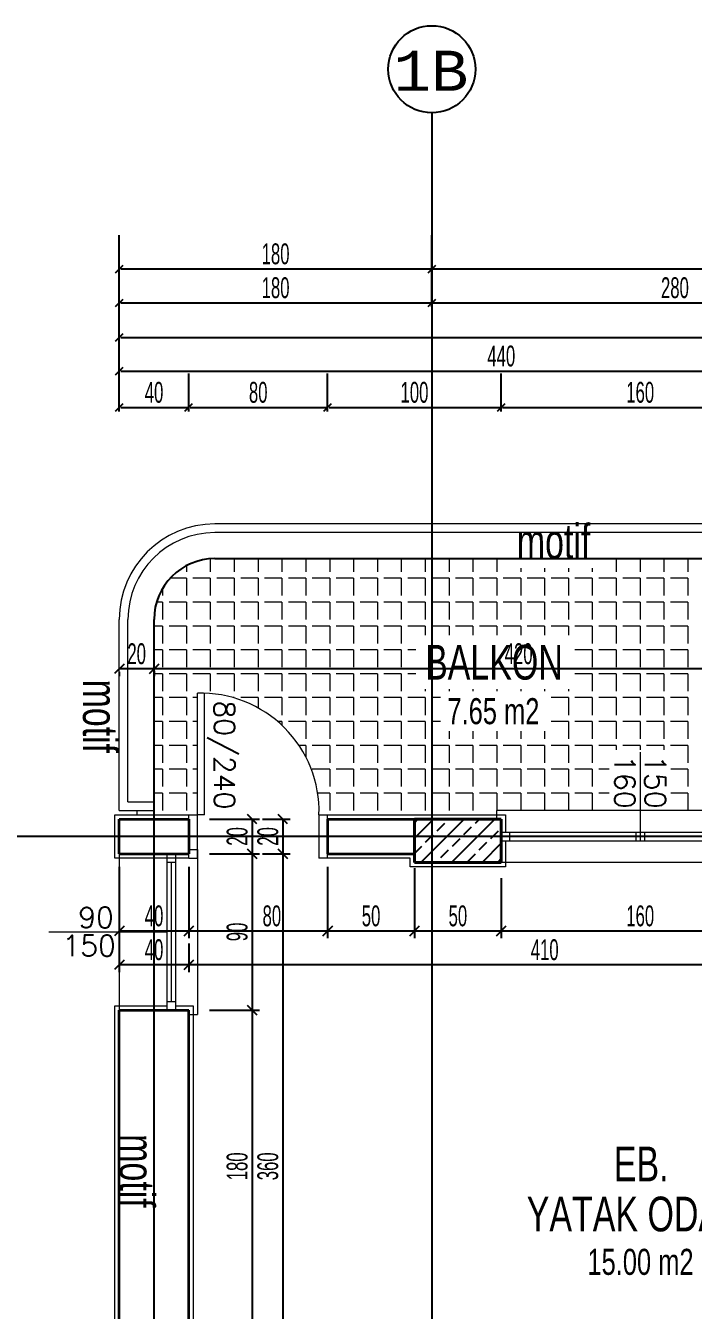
# Model space of a CAD drawing. Header units: inches. Extents: x -7543 to -822, y 102837 to 190349.
# Drawn here: x -830.0586 to -829.9817, y 102837.1038 to 102837.2518 of the extents above; entities that cross this region are included whole.
import ezdxf

# ---------------------------------------------------------------- set-up
doc = ezdxf.new("R2010")
doc.units = ezdxf.units.IN
doc.header["$MEASUREMENT"] = 0
doc.linetypes.add('DASHDOTX2', pattern=[2, 1, -0.5, 0, -0.5])
doc.layers.get('0').update_dxf_attribs({"lineweight": 25})
doc.layers.get('Defpoints').update_dxf_attribs({"lineweight": 25})
for name, color, linetype, lineweight in [('AKS', 1, 'Continuous', 25), ('ICOL', 55, 'Continuous', 25), ('İZ DÜŞÜM', 253, 'Continuous', 20), ('KOLON', 2, 'Continuous', 40), ('SIVA', 150, 'Continuous', 15), ('TARAMA', 8, 'Continuous', 25), ('YAZI', 7, 'Continuous', 25)]:
    doc.layers.add(name, color=color, linetype=linetype, lineweight=lineweight)
for name, color, linetype, lineweight, true_color in [('BALKON', 7, 'Continuous', 20, 0xffaaa9), ('DUVAR', 7, 'Continuous', 35, 0xfc4642), ('KAPI', 7, 'Continuous', 18, 0xffb360), ('PENCERE', 7, 'Continuous', 18, 0xffb360)]:
    doc.layers.add(name, color=color, linetype=linetype, lineweight=lineweight, true_color=true_color)
doc.styles.add('arıal', font='arial.ttf', dxfattribs={"width": 0.7})
doc.styles.add('ISIM', font='monos.ttf', dxfattribs={"width": 1.1, "height": 200})
doc.styles.add('OLCU', font='tromand.shx', dxfattribs={"width": 0.6, "height": 12})
doc.styles.add('TXTX', font='TXTX')

# ---------------------------------------------------------------- blocks, each defined once
blk = doc.blocks.new('_Oblique')
at = {"color": 0, "linetype": 'ByBlock', "lineweight": -2}
blk.add_line((-0.5, -0.5), (0.5, 0.5), dxfattribs=at)
blk = doc.blocks.new('D')
at = {"layer": 'ICOL'}
for p, q in [((2.828427124746668, 2.828427124748032), (-2.82842712474303, -2.828427124744394)), ((0, 3.000000000002046), (0, -25))]:
    blk.add_line(p, q, dxfattribs=at)
blk = doc.blocks.new('E')
at = {"layer": 'ICOL'}
for p, q in [((0, -3.000000000002046), (0, 25)), ((-2.828427124746668, -2.828427124748032), (2.82842712474303, 2.828427124744394))]:
    blk.add_line(p, q, dxfattribs=at)

msp = doc.modelspace()

# ---------------------------------------------------------------- linework, layer by layer
at = {"layer": 'AKS', "linetype": 'DASHDOTX2', "ltscale": 10}
for p, q in [((-830.0118199212353, 102837.241780972), (-830.0118199212353, 102836.7293249838)), ((-829.7205326753192, 102837.1584307916), (-830.0911364701894, 102837.1584307916))]:
    msp.add_line(p, q, dxfattribs=at)
at = {"layer": 'AKS', "color": 0}
msp.add_circle((-830.0118199246567, 102837.246800972), 0.005019999999999997, dxfattribs=at)
at = {"layer": 'BALKON'}
for p, q in [((-829.9608199212353, 102837.1944307916), (-830.0368199212353, 102837.1944307916)), ((-829.9618199212352, 102837.1934307916), (-830.0368199212353, 102837.1934307916)), ((-829.9608199212353, 102837.1904307916), (-830.0368199212353, 102837.1904307916)), ((-830.0478199212353, 102837.1614307916), (-830.0478199212353, 102837.1834307916)), ((-830.0468199212353, 102837.1624307916), (-830.0468199212353, 102837.1834307916)), ((-830.0438199212352, 102837.1614307916), (-830.0438199212352, 102837.1834307916)), ((-830.0468199212353, 102837.1624307916), (-830.0438199212352, 102837.1624307916)), ((-830.0478199212353, 102837.1614307916), (-830.0438199212352, 102837.1614307916))]:
    msp.add_line(p, q, dxfattribs=at)
for radius in [0.011, 0.01, 0.007000000000000001]:
    msp.add_arc((-830.0368199212353, 102837.1834307916), radius, 90, 180, dxfattribs=at)
at = {"layer": 'Defpoints', "color": 4}
for p, q in [((-830.0368188869406, 102837.1904307916), (-829.9608188869406, 102837.1904307916)), ((-830.0438188869407, 102837.0064307916), (-830.0438188869407, 102837.1834307916))]:
    msp.add_line(p, q, dxfattribs=at)
at = {"layer": 'Defpoints', "color": 6}
for p, q in [((-830.0368188869406, 102837.1904307916), (-829.9608188869406, 102837.1904307916)), ((-830.0438188869407, 102837.1614307916), (-830.0438188869407, 102837.1834307916)), ((-830.0438188869407, 102837.0064307916), (-830.0438188869407, 102837.1614307916))]:
    msp.add_line(p, q, dxfattribs=at)
at = {"layer": 'Defpoints', "color": 4}
msp.add_arc((-830.0368188869406, 102837.1834307916), 0.007000000000000001, 90, 180, dxfattribs=at)
at = {"layer": 'Defpoints', "color": 6}
msp.add_arc((-830.0368188869406, 102837.1834307916), 0.007000000000000001, 90, 180, dxfattribs=at)
at = {"layer": 'DUVAR'}
for p, q in [((-830.0478199212353, 102837.1564307916), (-830.0478199212353, 102837.1604307916)), ((-830.0478199212353, 102837.1604307916), (-830.0398199212352, 102837.1604307916)), ((-830.0398199212352, 102837.1604307916), (-830.0398199212352, 102837.1564307916)), ((-830.0238199212353, 102837.1604307916), (-830.0138199212353, 102837.1604307916)), ((-830.0238199212353, 102837.1604307916), (-830.0238199212353, 102837.1564307916)), ((-830.0478199212353, 102837.1564307916), (-830.0398199212352, 102837.1564307916)), ((-830.0238199212353, 102837.1564307916), (-830.0138199212353, 102837.1564307916)), ((-830.0478199212353, 102837.1024307916), (-830.0478199212353, 102837.1384307916)), ((-830.0478199212353, 102837.1384307916), (-830.0398199212352, 102837.1384307916)), ((-830.0398199212352, 102837.1024307916), (-830.0398199212352, 102837.1384307916))]:
    msp.add_line(p, q, dxfattribs=at)
at = {"layer": 'ICOL'}
for p, q in [((-830.0476639212353, 102837.2237971668), (-830.0119759212353, 102837.2237971668)), ((-830.0116639212353, 102837.2237971668), (-829.8034759212353, 102837.2237971668)), ((-830.0476639212353, 102837.2198971668), (-830.0119759212353, 102837.2198971668)), ((-830.0116639212353, 102837.2198971668), (-829.9559759212352, 102837.2198971668)), ((-830.0476639212353, 102837.2159164131), (-829.7674759212352, 102837.2159164131)), ((-830.0476639212353, 102837.2120286291), (-829.9599759212352, 102837.2120286291)), ((-830.0476639212353, 102837.2078466737), (-830.0399759212353, 102837.2078466737)), ((-830.0396639212353, 102837.2078466737), (-830.0239759212352, 102837.2078466737)), ((-830.0236639212353, 102837.2078466737), (-830.0039759212352, 102837.2078466737)), ((-830.0036639212353, 102837.2078466737), (-829.9719759212353, 102837.2078466737)), ((-830.0438199212352, 102837.1777344196), (-830.0478199212353, 102837.1777344196)), ((-829.9598199212353, 102837.1777344196), (-830.0438199212352, 102837.1777344196)), ((-830.0325104795836, 102837.1604307916), (-830.0325104795836, 102837.1564307916)), ((-830.0289758423515, 102837.1604307916), (-830.0289758423515, 102837.1564307916)), ((-830.0325104795836, 102837.1564307916), (-830.0325104795836, 102837.1384307916)), ((-830.0289758423515, 102837.1564307916), (-830.0289758423515, 102837.0844307916)), ((-830.0398199212352, 102837.1475389599), (-830.0478199212353, 102837.1475389599)), ((-830.0238199212353, 102837.1475389599), (-830.0398199212352, 102837.1475389599)), ((-830.0138199212353, 102837.1475389599), (-830.0238199212353, 102837.1475389599)), ((-830.0038199212353, 102837.1475389599), (-830.0138199212353, 102837.1475389599)), ((-829.9718199212352, 102837.1475389599), (-830.0038199212353, 102837.1475389599)), ((-830.0398199212352, 102837.1436389599), (-830.0478199212353, 102837.1436389599)), ((-829.9578199212352, 102837.1436389599), (-830.0398199212352, 102837.1436389599)), ((-830.0325104795836, 102837.1384307916), (-830.0325104795836, 102837.1024307916))]:
    msp.add_line(p, q, dxfattribs=at)
at = {"layer": 'ICOL', "color": 53}
for p, q in [((-830.0478199212353, 102837.177399158), (-830.0478199212353, 102837.1768944196)), ((-830.0438199212352, 102837.1775090478), (-830.0438199212352, 102837.1768944196)), ((-830.0438199212352, 102837.1775090478), (-830.0438199212352, 102837.1768944196)), ((-830.0374199212353, 102837.1604307916), (-830.0316704795837, 102837.1604307916)), ((-830.0313388312056, 102837.1604307916), (-830.0281358423515, 102837.1604307916)), ((-830.0374199212353, 102837.1564307916), (-830.0316704795837, 102837.1564307916)), ((-830.0374199212353, 102837.1564307916), (-830.0316704795837, 102837.1564307916)), ((-830.0313388312056, 102837.1564307916), (-830.0281358423515, 102837.1564307916)), ((-830.0313388312056, 102837.1564307916), (-830.0281358423515, 102837.1564307916)), ((-830.0478199212353, 102837.1549455273), (-830.0478199212353, 102837.1466989599)), ((-830.0398199212352, 102837.1549248269), (-830.0398199212352, 102837.1466989599)), ((-830.0398199212352, 102837.1549248269), (-830.0398199212352, 102837.1466989599)), ((-830.0238199212353, 102837.1549119903), (-830.0238199212353, 102837.1466989599)), ((-830.0238199212353, 102837.1549119903), (-830.0238199212353, 102837.1466989599)), ((-830.0138199212353, 102837.1547953891), (-830.0138199212353, 102837.1466989599)), ((-830.0138199212353, 102837.1547953891), (-830.0138199212353, 102837.1466989599)), ((-830.0038199212353, 102837.1536126796), (-830.0038199212353, 102837.1466989599)), ((-830.0038199212353, 102837.1536126796), (-830.0038199212353, 102837.1466989599)), ((-830.0478199212353, 102837.1477787596), (-830.0478199212353, 102837.1427989599)), ((-830.0398199212352, 102837.1460975437), (-830.0398199212352, 102837.1427989599)), ((-830.0398199212352, 102837.1460975437), (-830.0398199212352, 102837.1427989599)), ((-830.0374199212353, 102837.1384307916), (-830.0316704795837, 102837.1384307916)), ((-830.0374199212353, 102837.1384307916), (-830.0316704795837, 102837.1384307916))]:
    msp.add_line(p, q, dxfattribs=at)
at = {"layer": 'İZ DÜŞÜM'}
for p, q in [((-830.0373379309974, 102837.1904115217), (-830.0373379309974, 102837.1889187661)), ((-830.0345879309974, 102837.1904307916), (-830.0345879309974, 102837.1889187661)), ((-830.0318379309974, 102837.1904307916), (-830.0318379309974, 102837.1889187661)), ((-830.0290879309974, 102837.1904307916), (-830.0290879309974, 102837.1889187661)), ((-830.0263379309974, 102837.1904307916), (-830.0263379309974, 102837.1889187661)), ((-830.0235879309973, 102837.1904307916), (-830.0235879309973, 102837.1889187661)), ((-830.0208379309975, 102837.1904307916), (-830.0208379309975, 102837.1889187661)), ((-830.0180879309974, 102837.1904307916), (-830.0180879309974, 102837.1889187661)), ((-830.0153379309974, 102837.1904307916), (-830.0153379309974, 102837.1889187661)), ((-830.0125879309974, 102837.1904307916), (-830.0125879309974, 102837.1889187661)), ((-830.0098379309974, 102837.1904307916), (-830.0098379309974, 102837.1889187661)), ((-830.0070879309974, 102837.1904307916), (-830.0070879309974, 102837.1889187661)), ((-830.0043379309974, 102837.1904307916), (-830.0043379309974, 102837.1889187661)), ((-829.9905879309974, 102837.1904307916), (-829.9905879309974, 102837.1889187661)), ((-829.9878379309973, 102837.1904307916), (-829.9878379309973, 102837.1889187661)), ((-829.9850879309975, 102837.1904307916), (-829.9850879309975, 102837.1889187661)), ((-829.9823379309973, 102837.1904307916), (-829.9823379309973, 102837.1889187661)), ((-830.0400879309974, 102837.1896205695), (-830.0400879309974, 102837.1889187661)), ((-830.0015879309974, 102837.1893291545), (-830.0015879309974, 102837.1889187661)), ((-829.9988379309974, 102837.1893291545), (-829.9988379309974, 102837.1889187661)), ((-829.9960879309974, 102837.1893291545), (-829.9960879309974, 102837.1889187661)), ((-829.9933379309974, 102837.1893291545), (-829.9933379309974, 102837.1889187661)), ((-830.0428379309974, 102837.1870044604), (-830.0428379309974, 102837.1861687661)), ((-830.0400879309974, 102837.1881687661), (-830.0419717111231, 102837.1881687661)), ((-830.0400879309974, 102837.1881687661), (-830.0400879309974, 102837.1861687661)), ((-830.0373379309974, 102837.1881687661), (-830.0393379309974, 102837.1881687661)), ((-830.0373379309974, 102837.1881687661), (-830.0373379309974, 102837.1861687661)), ((-830.0345879309974, 102837.1881687661), (-830.0365879309974, 102837.1881687661)), ((-830.0345879309974, 102837.1881687661), (-830.0345879309974, 102837.1861687661)), ((-830.0318379309974, 102837.1881687661), (-830.0338379309974, 102837.1881687661)), ((-830.0318379309974, 102837.1881687661), (-830.0318379309974, 102837.1861687661)), ((-830.0290879309974, 102837.1881687661), (-830.0310879309974, 102837.1881687661)), ((-830.0290879309974, 102837.1881687661), (-830.0290879309974, 102837.1861687661)), ((-830.0263379309974, 102837.1881687661), (-830.0283379309974, 102837.1881687661)), ((-830.0263379309974, 102837.1881687661), (-830.0263379309974, 102837.1861687661)), ((-830.0235879309973, 102837.1881687661), (-830.0255879309974, 102837.1881687661)), ((-830.0235879309973, 102837.1881687661), (-830.0235879309973, 102837.1861687661)), ((-830.0208379309975, 102837.1881687661), (-830.0228379309974, 102837.1881687661)), ((-830.0208379309975, 102837.1881687661), (-830.0208379309975, 102837.1861687661)), ((-830.0180879309974, 102837.1881687661), (-830.0200879309974, 102837.1881687661)), ((-830.0180879309974, 102837.1881687661), (-830.0180879309974, 102837.1861687661)), ((-830.0153379309974, 102837.1881687661), (-830.0173379309974, 102837.1881687661)), ((-830.0153379309974, 102837.1881687661), (-830.0153379309974, 102837.1861687661)), ((-830.0125879309974, 102837.1881687661), (-830.0145879309974, 102837.1881687661)), ((-830.0125879309974, 102837.1881687661), (-830.0125879309974, 102837.1861687661)), ((-830.0098379309974, 102837.1881687661), (-830.0118379309974, 102837.1881687661)), ((-830.0098379309974, 102837.1881687661), (-830.0098379309974, 102837.1861687661)), ((-830.0070879309974, 102837.1881687661), (-830.0090879309973, 102837.1881687661)), ((-830.0070879309974, 102837.1881687661), (-830.0070879309974, 102837.1861687661)), ((-830.0043379309974, 102837.1881687661), (-830.0063379309975, 102837.1881687661)), ((-830.0043379309974, 102837.1881687661), (-830.0043379309974, 102837.1861687661)), ((-830.0015879309974, 102837.1881687661), (-830.0035879309974, 102837.1881687661)), ((-830.0015879309974, 102837.1881687661), (-830.0015879309974, 102837.1861687661)), ((-829.9988379309974, 102837.1881687661), (-830.0008379309974, 102837.1881687661)), ((-829.9988379309974, 102837.1881687661), (-829.9988379309974, 102837.1861687661)), ((-829.9960879309974, 102837.1881687661), (-829.9980879309974, 102837.1881687661)), ((-829.9960879309974, 102837.1881687661), (-829.9960879309974, 102837.1861687661)), ((-829.9933379309974, 102837.1881687661), (-829.9953379309974, 102837.1881687661)), ((-829.9933379309974, 102837.1881687661), (-829.9933379309974, 102837.1861687661)), ((-829.9905879309974, 102837.1881687661), (-829.9925879309974, 102837.1881687661)), ((-829.9905879309974, 102837.1881687661), (-829.9905879309974, 102837.1861687661)), ((-829.9878379309974, 102837.1881687661), (-829.9898379309974, 102837.1881687661)), ((-829.9878379309973, 102837.1881687661), (-829.9878379309973, 102837.1861687661)), ((-829.9850879309975, 102837.1881687661), (-829.9870879309974, 102837.1881687661)), ((-829.9850879309975, 102837.1881687661), (-829.9850879309975, 102837.1861687661)), ((-829.9823379309973, 102837.1881687661), (-829.9843379309974, 102837.1881687661)), ((-829.9823379309973, 102837.1881687661), (-829.9823379309973, 102837.1861687661)), ((-830.0428379309974, 102837.1854187661), (-830.0435306644357, 102837.1854187661)), ((-830.0428379309974, 102837.1854187661), (-830.0428379309974, 102837.1834187661)), ((-830.0400879309974, 102837.1854187661), (-830.0420879309974, 102837.1854187661)), ((-830.0400879309974, 102837.1854187661), (-830.0400879309974, 102837.1834187661)), ((-830.0373379309974, 102837.1854187661), (-830.0393379309974, 102837.1854187661)), ((-830.0373379309974, 102837.1854187661), (-830.0373379309974, 102837.1834187661)), ((-830.0345879309974, 102837.1854187661), (-830.0365879309974, 102837.1854187661)), ((-830.0345879309974, 102837.1854187661), (-830.0345879309974, 102837.1834187661)), ((-830.0318379309974, 102837.1854187661), (-830.0338379309974, 102837.1854187661)), ((-830.0318379309974, 102837.1854187661), (-830.0318379309974, 102837.1834187661)), ((-830.0290879309974, 102837.1854187661), (-830.0310879309974, 102837.1854187661)), ((-830.0290879309974, 102837.1854187661), (-830.0290879309974, 102837.1834187661)), ((-830.0263379309974, 102837.1854187661), (-830.0283379309974, 102837.1854187661)), ((-830.0263379309974, 102837.1854187661), (-830.0263379309974, 102837.1834187661)), ((-830.0235879309973, 102837.1854187661), (-830.0255879309974, 102837.1854187661)), ((-830.0235879309973, 102837.1854187661), (-830.0235879309973, 102837.1834187661)), ((-830.0208379309975, 102837.1854187661), (-830.0228379309974, 102837.1854187661)), ((-830.0208379309975, 102837.1854187661), (-830.0208379309975, 102837.1834187661)), ((-830.0180879309974, 102837.1854187661), (-830.0200879309974, 102837.1854187661)), ((-830.0180879309974, 102837.1854187661), (-830.0180879309974, 102837.1834187661)), ((-830.0153379309974, 102837.1854187661), (-830.0173379309974, 102837.1854187661)), ((-830.0153379309974, 102837.1854187661), (-830.0153379309974, 102837.1834187661)), ((-830.0125879309974, 102837.1854187661), (-830.0145879309974, 102837.1854187661)), ((-830.0125879309974, 102837.1854187661), (-830.0125879309974, 102837.1834187661)), ((-830.0098379309974, 102837.1854187661), (-830.0118379309974, 102837.1854187661)), ((-830.0098379309974, 102837.1854187661), (-830.0098379309974, 102837.1834187661)), ((-830.0070879309974, 102837.1854187661), (-830.0090879309973, 102837.1854187661)), ((-830.0070879309974, 102837.1854187661), (-830.0070879309974, 102837.1834187661)), ((-830.0043379309974, 102837.1854187661), (-830.0063379309975, 102837.1854187661)), ((-830.0043379309974, 102837.1854187661), (-830.0043379309974, 102837.1834187661)), ((-830.0015879309974, 102837.1854187661), (-830.0035879309974, 102837.1854187661)), ((-830.0015879309974, 102837.1854187661), (-830.0015879309974, 102837.1834187661)), ((-829.9988379309974, 102837.1854187661), (-830.0008379309974, 102837.1854187661)), ((-829.9988379309974, 102837.1854187661), (-829.9988379309974, 102837.1834187661)), ((-829.9960879309974, 102837.1854187661), (-829.9980879309974, 102837.1854187661)), ((-829.9960879309974, 102837.1854187661), (-829.9960879309974, 102837.1834187661)), ((-829.9933379309974, 102837.1854187661), (-829.9953379309974, 102837.1854187661)), ((-829.9933379309974, 102837.1854187661), (-829.9933379309974, 102837.1834187661)), ((-829.9905879309974, 102837.1854187661), (-829.9925879309974, 102837.1854187661)), ((-829.9905879309974, 102837.1854187661), (-829.9905879309974, 102837.1834187661)), ((-829.9878379309974, 102837.1854187661), (-829.9898379309974, 102837.1854187661)), ((-829.9878379309973, 102837.1854187661), (-829.9878379309973, 102837.1834187661)), ((-829.9850879309975, 102837.1854187661), (-829.9870879309974, 102837.1854187661)), ((-829.9850879309975, 102837.1854187661), (-829.9850879309975, 102837.1834187661)), ((-829.9823379309973, 102837.1854187661), (-829.9843379309974, 102837.1854187661)), ((-829.9823379309973, 102837.1854187661), (-829.9823379309973, 102837.1834187661)), ((-830.0428379309974, 102837.1826687661), (-830.0438188869406, 102837.1826687661)), ((-830.0428379309974, 102837.1826687661), (-830.0428379309974, 102837.1806687661)), ((-830.0400879309974, 102837.1826687661), (-830.0420879309974, 102837.1826687661)), ((-830.0400879309974, 102837.1826687661), (-830.0400879309974, 102837.1806687661)), ((-830.0373379309974, 102837.1826687661), (-830.0393379309974, 102837.1826687661)), ((-830.0373379309974, 102837.1826687661), (-830.0373379309974, 102837.1806687661)), ((-830.0345879309974, 102837.1826687661), (-830.0365879309974, 102837.1826687661)), ((-830.0345879309974, 102837.1826687661), (-830.0345879309974, 102837.1806687661)), ((-830.0318379309974, 102837.1826687661), (-830.0338379309974, 102837.1826687661)), ((-830.0318379309974, 102837.1826687661), (-830.0318379309974, 102837.1806687661)), ((-830.0290879309974, 102837.1826687661), (-830.0310879309974, 102837.1826687661)), ((-830.0290879309974, 102837.1826687661), (-830.0290879309974, 102837.1806687661)), ((-830.0263379309974, 102837.1826687661), (-830.0283379309974, 102837.1826687661)), ((-830.0263379309974, 102837.1826687661), (-830.0263379309974, 102837.1806687661)), ((-830.0235879309973, 102837.1826687661), (-830.0255879309974, 102837.1826687661)), ((-830.0235879309973, 102837.1826687661), (-830.0235879309973, 102837.1806687661)), ((-830.0208379309975, 102837.1826687661), (-830.0228379309974, 102837.1826687661)), ((-830.0208379309975, 102837.1826687661), (-830.0208379309975, 102837.1806687661)), ((-830.0180879309974, 102837.1826687661), (-830.0200879309974, 102837.1826687661)), ((-830.0180879309974, 102837.1826687661), (-830.0180879309974, 102837.1806687661)), ((-830.0153379309974, 102837.1826687661), (-830.0173379309974, 102837.1826687661)), ((-830.0153379309974, 102837.1826687661), (-830.0153379309974, 102837.1806687661)), ((-830.0125879309974, 102837.1826687661), (-830.0145879309974, 102837.1826687661)), ((-830.0125879309974, 102837.1826687661), (-830.0125879309974, 102837.1816017443)), ((-830.0098379309974, 102837.1826687661), (-830.0118379309974, 102837.1826687661)), ((-830.0098379309974, 102837.1826687661), (-830.0098379309974, 102837.1816017443)), ((-830.0070879309974, 102837.1826687661), (-830.0090879309973, 102837.1826687661)), ((-830.0070879309974, 102837.1826687661), (-830.0070879309974, 102837.1816017443)), ((-830.0043379309974, 102837.1826687661), (-830.0063379309975, 102837.1826687661)), ((-830.0043379309974, 102837.1826687661), (-830.0043379309974, 102837.1816017443)), ((-830.0015879309974, 102837.1826687661), (-830.0035879309974, 102837.1826687661)), ((-830.0015879309974, 102837.1826687661), (-830.0015879309974, 102837.1816017443)), ((-829.9988379309974, 102837.1826687661), (-830.0008379309974, 102837.1826687661)), ((-829.9988379309974, 102837.1826687661), (-829.9988379309974, 102837.1816017443)), ((-829.9960879309974, 102837.1826687661), (-829.9980879309974, 102837.1826687661)), ((-829.9960879309974, 102837.1826687661), (-829.9960879309974, 102837.1816017443)), ((-829.9933379309974, 102837.1826687661), (-829.9953379309974, 102837.1826687661)), ((-829.9933379309974, 102837.1826687661), (-829.9933379309974, 102837.1806687661)), ((-829.9905879309974, 102837.1826687661), (-829.9925879309974, 102837.1826687661)), ((-829.9905879309974, 102837.1826687661), (-829.9905879309974, 102837.1806687661)), ((-829.9878379309974, 102837.1826687661), (-829.9898379309974, 102837.1826687661)), ((-829.9878379309973, 102837.1826687661), (-829.9878379309973, 102837.1806687661)), ((-829.9850879309975, 102837.1826687661), (-829.9870879309974, 102837.1826687661)), ((-829.9850879309975, 102837.1826687661), (-829.9850879309975, 102837.1806687661)), ((-829.9823379309973, 102837.1826687661), (-829.9843379309974, 102837.1826687661)), ((-829.9823379309973, 102837.1826687661), (-829.9823379309973, 102837.1806687661)), ((-830.0428379309974, 102837.1799187661), (-830.0438188869406, 102837.1799187661)), ((-830.0428379309974, 102837.1799187661), (-830.0428379309974, 102837.1779187661)), ((-830.0400879309974, 102837.1799187661), (-830.0420879309974, 102837.1799187661)), ((-830.0400879309974, 102837.1799187661), (-830.0400879309974, 102837.1779187661)), ((-830.0373379309974, 102837.1799187661), (-830.0393379309974, 102837.1799187661)), ((-830.0373379309974, 102837.1799187661), (-830.0373379309974, 102837.1779187661)), ((-830.0345879309974, 102837.1799187661), (-830.0365879309974, 102837.1799187661)), ((-830.0345879309974, 102837.1799187661), (-830.0345879309974, 102837.1779187661)), ((-830.0318379309974, 102837.1799187661), (-830.0338379309974, 102837.1799187661)), ((-830.0318379309974, 102837.1799187661), (-830.0318379309974, 102837.1779187661)), ((-830.0290879309974, 102837.1799187661), (-830.0310879309974, 102837.1799187661)), ((-830.0290879309974, 102837.1799187661), (-830.0290879309974, 102837.1779187661)), ((-830.0263379309974, 102837.1799187661), (-830.0283379309974, 102837.1799187661)), ((-830.0263379309974, 102837.1799187661), (-830.0263379309974, 102837.1779187661)), ((-830.0235879309973, 102837.1799187661), (-830.0255879309974, 102837.1799187661)), ((-830.0235879309973, 102837.1799187661), (-830.0235879309973, 102837.1779187661)), ((-830.0208379309975, 102837.1799187661), (-830.0228379309974, 102837.1799187661)), ((-830.0208379309975, 102837.1799187661), (-830.0208379309975, 102837.1779187661)), ((-830.0180879309974, 102837.1799187661), (-830.0200879309974, 102837.1799187661)), ((-830.0180879309974, 102837.1799187661), (-830.0180879309974, 102837.1779187661)), ((-830.0153379309974, 102837.1799187661), (-830.0173379309974, 102837.1799187661)), ((-830.0153379309974, 102837.1799187661), (-830.0153379309974, 102837.1779187661)), ((-830.013667436016, 102837.1799187661), (-830.0145879309974, 102837.1799187661)), ((-829.9933379309974, 102837.1799187661), (-829.9953379309974, 102837.1799187661)), ((-829.9933379309974, 102837.1799187661), (-829.9933379309974, 102837.1779187661)), ((-829.9905879309974, 102837.1799187661), (-829.9925879309974, 102837.1799187661)), ((-829.9905879309974, 102837.1799187661), (-829.9905879309974, 102837.1779187661)), ((-829.9878379309974, 102837.1799187661), (-829.9898379309974, 102837.1799187661)), ((-829.9878379309973, 102837.1799187661), (-829.9878379309973, 102837.1779187661)), ((-829.9850879309975, 102837.1799187661), (-829.9870879309974, 102837.1799187661)), ((-829.9850879309975, 102837.1799187661), (-829.9850879309975, 102837.1779187661)), ((-829.9823379309973, 102837.1799187661), (-829.9843379309974, 102837.1799187661)), ((-829.9823379309973, 102837.1799187661), (-829.9823379309973, 102837.1779187661)), ((-830.0428379309974, 102837.1771687661), (-830.0438188869406, 102837.1771687661)), ((-830.0428379309974, 102837.1771687661), (-830.0428379309974, 102837.1751687661)), ((-830.0400879309974, 102837.1771687661), (-830.0420879309974, 102837.1771687661)), ((-830.0400879309974, 102837.1771687661), (-830.0400879309974, 102837.1751687661)), ((-830.0373379309974, 102837.1771687661), (-830.0393379309974, 102837.1771687661)), ((-830.0373379309974, 102837.1771687661), (-830.0373379309974, 102837.1751687661)), ((-830.0345879309974, 102837.1771687661), (-830.0365879309974, 102837.1771687661)), ((-830.0345879309974, 102837.1771687661), (-830.0345879309974, 102837.1751687661)), ((-830.0318379309974, 102837.1771687661), (-830.0338379309974, 102837.1771687661)), ((-830.0318379309974, 102837.1771687661), (-830.0318379309974, 102837.1751687661)), ((-830.0290879309974, 102837.1771687661), (-830.0310879309974, 102837.1771687661)), ((-830.0290879309974, 102837.1771687661), (-830.0290879309974, 102837.1751687661)), ((-830.0263379309974, 102837.1771687661), (-830.0283379309974, 102837.1771687661)), ((-830.0263379309974, 102837.1771687661), (-830.0263379309974, 102837.1751687661)), ((-830.0235879309973, 102837.1771687661), (-830.0255879309974, 102837.1771687661)), ((-830.0235879309973, 102837.1771687661), (-830.0235879309973, 102837.1751687661)), ((-830.0208379309975, 102837.1771687661), (-830.0228379309974, 102837.1771687661)), ((-830.0208379309975, 102837.1771687661), (-830.0208379309975, 102837.1751687661)), ((-830.0180879309974, 102837.1771687661), (-830.0200879309974, 102837.1771687661)), ((-830.0180879309974, 102837.1771687661), (-830.0180879309974, 102837.1751687661)), ((-830.0153379309974, 102837.1771687661), (-830.0173379309974, 102837.1771687661)), ((-830.0153379309974, 102837.1771687661), (-830.0153379309974, 102837.1751687661)), ((-830.013667436016, 102837.1771687661), (-830.0145879309974, 102837.1771687661)), ((-829.9933379309974, 102837.1771687661), (-829.9953379309974, 102837.1771687661)), ((-829.9933379309974, 102837.1771687661), (-829.9933379309974, 102837.1751687661)), ((-829.9905879309974, 102837.1771687661), (-829.9925879309974, 102837.1771687661)), ((-829.9905879309974, 102837.1771687661), (-829.9905879309974, 102837.1751687661)), ((-829.9878379309974, 102837.1771687661), (-829.9898379309974, 102837.1771687661)), ((-829.9878379309973, 102837.1771687661), (-829.9878379309973, 102837.1751687661)), ((-829.9850879309975, 102837.1771687661), (-829.9870879309974, 102837.1771687661)), ((-829.9850879309975, 102837.1771687661), (-829.9850879309975, 102837.1751687661)), ((-829.9823379309973, 102837.1771687661), (-829.9843379309974, 102837.1771687661)), ((-829.9823379309973, 102837.1771687661), (-829.9823379309973, 102837.1751687661)), ((-830.0125879309974, 102837.175393013), (-830.0125879309974, 102837.1751687661)), ((-830.0098379309974, 102837.175393013), (-830.0098379309974, 102837.1751687661)), ((-830.0070879309974, 102837.175393013), (-830.0070879309974, 102837.1751687661)), ((-830.0043379309974, 102837.175393013), (-830.0043379309974, 102837.1751687661)), ((-830.0015879309974, 102837.175393013), (-830.0015879309974, 102837.1751687661)), ((-829.9988379309974, 102837.175393013), (-829.9988379309974, 102837.1751687661)), ((-829.9960879309974, 102837.175393013), (-829.9960879309974, 102837.1751687661)), ((-830.0428379309974, 102837.1744187661), (-830.0438188869406, 102837.1744187661)), ((-830.0428379309974, 102837.1744187661), (-830.0428379309974, 102837.1724187661)), ((-830.0400879309974, 102837.1744187661), (-830.0420879309974, 102837.1744187661)), ((-830.0400879309974, 102837.1744187661), (-830.0400879309974, 102837.1724187661)), ((-830.0388199212352, 102837.1744187661), (-830.0393379309974, 102837.1744187661)), ((-830.0345879309974, 102837.1744187661), (-830.0347017332516, 102837.1744187661)), ((-830.0345879309974, 102837.1744187661), (-830.0345879309974, 102837.1743858998)), ((-830.0318379309974, 102837.1744187661), (-830.0338379309974, 102837.1744187661)), ((-830.0318379309974, 102837.1744187661), (-830.0318379309974, 102837.1732386631)), ((-830.0290879309974, 102837.1744187661), (-830.0310879309974, 102837.1744187661)), ((-830.0290879309974, 102837.1744187661), (-830.0290879309974, 102837.1724187661)), ((-830.0263379309974, 102837.1744187661), (-830.0283379309974, 102837.1744187661)), ((-830.0263379309974, 102837.1744187661), (-830.0263379309974, 102837.1724187661)), ((-830.0235879309973, 102837.1744187661), (-830.0255879309974, 102837.1744187661)), ((-830.0235879309973, 102837.1744187661), (-830.0235879309973, 102837.1724187661)), ((-830.0208379309975, 102837.1744187661), (-830.0228379309974, 102837.1744187661)), ((-830.0208379309975, 102837.1744187661), (-830.0208379309975, 102837.1724187661)), ((-830.0180879309974, 102837.1744187661), (-830.0200879309974, 102837.1744187661)), ((-830.0180879309974, 102837.1744187661), (-830.0180879309974, 102837.1724187661)), ((-830.0153379309974, 102837.1744187661), (-830.0173379309974, 102837.1744187661)), ((-830.0153379309974, 102837.1744187661), (-830.0153379309974, 102837.1724187661)), ((-830.0125879309974, 102837.1744187661), (-830.0145879309974, 102837.1744187661)), ((-830.0125879309974, 102837.1744187661), (-830.0125879309974, 102837.1724187661)), ((-830.0108086575899, 102837.1744187661), (-830.0118379309974, 102837.1744187661)), ((-829.9960879309974, 102837.1744187661), (-829.9980879309974, 102837.1744187661)), ((-829.9960879309974, 102837.1744187661), (-829.9960879309974, 102837.1724187661)), ((-829.9933379309974, 102837.1744187661), (-829.9953379309974, 102837.1744187661)), ((-829.9933379309974, 102837.1744187661), (-829.9933379309974, 102837.1724187661)), ((-829.9905879309974, 102837.1744187661), (-829.9925879309974, 102837.1744187661)), ((-829.9905879309974, 102837.1744187661), (-829.9905879309974, 102837.1724187661)), ((-829.9878379309974, 102837.1744187661), (-829.9898379309974, 102837.1744187661)), ((-829.9878379309973, 102837.1744187661), (-829.9878379309973, 102837.1724187661)), ((-829.9850879309975, 102837.1744187661), (-829.9870879309974, 102837.1744187661)), ((-829.9850879309975, 102837.1744187661), (-829.9850879309975, 102837.1724187661)), ((-829.9823379309973, 102837.1744187661), (-829.9843379309974, 102837.1744187661)), ((-829.9823379309973, 102837.1744187661), (-829.9823379309973, 102837.1724187661)), ((-830.0428379309974, 102837.1716687661), (-830.0438188869406, 102837.1716687661)), ((-830.0428379309974, 102837.1716687661), (-830.0428379309974, 102837.1696687661)), ((-830.0400879309974, 102837.1716687661), (-830.0420879309974, 102837.1716687661)), ((-830.0400879309974, 102837.1716687661), (-830.0400879309974, 102837.1696687661)), ((-830.0388199212352, 102837.1716687661), (-830.0393379309974, 102837.1716687661)), ((-830.0290879309974, 102837.1716687661), (-830.0295742283868, 102837.1716687661)), ((-830.0290879309974, 102837.1716687661), (-830.0290879309974, 102837.1712320015)), ((-830.0263379309974, 102837.1716687661), (-830.0283379309974, 102837.1716687661)), ((-830.0263379309974, 102837.1716687661), (-830.0263379309974, 102837.1696687661)), ((-830.0235879309973, 102837.1716687661), (-830.0255879309974, 102837.1716687661)), ((-830.0235879309973, 102837.1716687661), (-830.0235879309973, 102837.1696687661)), ((-830.0208379309975, 102837.1716687661), (-830.0228379309974, 102837.1716687661)), ((-830.0208379309975, 102837.1716687661), (-830.0208379309975, 102837.1696687661)), ((-830.0180879309974, 102837.1716687661), (-830.0200879309974, 102837.1716687661)), ((-830.0180879309974, 102837.1716687661), (-830.0180879309974, 102837.1696687661)), ((-830.0153379309974, 102837.1716687661), (-830.0173379309974, 102837.1716687661)), ((-830.0153379309974, 102837.1716687661), (-830.0153379309974, 102837.1696687661)), ((-830.0125879309974, 102837.1716687661), (-830.0145879309974, 102837.1716687661)), ((-830.0125879309974, 102837.1716687661), (-830.0125879309974, 102837.1696687661)), ((-830.0108086575899, 102837.1716687661), (-830.0118379309974, 102837.1716687661)), ((-829.9960879309974, 102837.1716687661), (-829.9980879309974, 102837.1716687661)), ((-829.9960879309974, 102837.1716687661), (-829.9960879309974, 102837.1696687661)), ((-829.9933379309974, 102837.1716687661), (-829.9953379309974, 102837.1716687661)), ((-829.9933379309974, 102837.1716687661), (-829.9933379309974, 102837.1696687661)), ((-829.9905879309974, 102837.1716687661), (-829.9925879309974, 102837.1716687661)), ((-829.9905879309974, 102837.1716687661), (-829.9905879309974, 102837.1696687661)), ((-829.9878379309974, 102837.1716687661), (-829.9898379309974, 102837.1716687661)), ((-829.9878379309973, 102837.1716687661), (-829.9878379309973, 102837.1696687661)), ((-829.9850879309975, 102837.1716687661), (-829.9870879309974, 102837.1716687661)), ((-829.9850879309975, 102837.1716687661), (-829.9850879309975, 102837.1696687661)), ((-829.9823379309973, 102837.1716687661), (-829.9843379309974, 102837.1716687661)), ((-829.9823379309973, 102837.1716687661), (-829.9823379309973, 102837.1696687661)), ((-830.0098379309974, 102837.1705452975), (-830.0098379309974, 102837.1696687661)), ((-830.0070879309974, 102837.1705452975), (-830.0070879309974, 102837.1696687661)), ((-830.0043379309974, 102837.1705452975), (-830.0043379309974, 102837.1696687661)), ((-830.0015879309974, 102837.1705452975), (-830.0015879309974, 102837.1696687661)), ((-829.9988379309974, 102837.1705452975), (-829.9988379309974, 102837.1696687661)), ((-830.0428379309974, 102837.1689187661), (-830.0438188869406, 102837.1689187661)), ((-830.0428379309974, 102837.1689187661), (-830.0428379309974, 102837.1669187661)), ((-830.0400879309974, 102837.1689187661), (-830.0420879309974, 102837.1689187661)), ((-830.0400879309974, 102837.1689187661), (-830.0400879309974, 102837.1669187661)), ((-830.0388199212352, 102837.1689187661), (-830.0393379309974, 102837.1689187661)), ((-830.0263379309974, 102837.1689187661), (-830.0271264433804, 102837.1689187661)), ((-830.0263379309974, 102837.1689187661), (-830.0263379309974, 102837.167587429)), ((-830.0235879309973, 102837.1689187661), (-830.0255879309974, 102837.1689187661)), ((-830.0235879309973, 102837.1689187661), (-830.0235879309973, 102837.1669187661)), ((-830.0208379309975, 102837.1689187661), (-830.0228379309974, 102837.1689187661)), ((-830.0208379309975, 102837.1689187661), (-830.0208379309975, 102837.1669187661)), ((-830.0180879309974, 102837.1689187661), (-830.0200879309974, 102837.1689187661)), ((-830.0180879309974, 102837.1689187661), (-830.0180879309974, 102837.1669187661)), ((-830.0153379309974, 102837.1689187661), (-830.0173379309974, 102837.1689187661)), ((-830.0153379309974, 102837.1689187661), (-830.0153379309974, 102837.1669187661)), ((-830.0125879309974, 102837.1689187661), (-830.0145879309974, 102837.1689187661)), ((-830.0125879309974, 102837.1689187661), (-830.0125879309974, 102837.1669187661)), ((-830.0098379309974, 102837.1689187661), (-830.0118379309974, 102837.1689187661)), ((-830.0098379309974, 102837.1689187661), (-830.0098379309974, 102837.1669187661)), ((-830.0070879309974, 102837.1689187661), (-830.0090879309973, 102837.1689187661)), ((-830.0070879309974, 102837.1689187661), (-830.0070879309974, 102837.1669187661)), ((-830.0043379309974, 102837.1689187661), (-830.0063379309975, 102837.1689187661)), ((-830.0043379309974, 102837.1689187661), (-830.0043379309974, 102837.1669187661)), ((-830.0015879309974, 102837.1689187661), (-830.0035879309974, 102837.1689187661)), ((-830.0015879309974, 102837.1689187661), (-830.0015879309974, 102837.1669187661)), ((-829.9988379309974, 102837.1689187661), (-830.0008379309974, 102837.1689187661)), ((-829.9988379309974, 102837.1689187661), (-829.9988379309974, 102837.1669187661)), ((-829.9960879309974, 102837.1689187661), (-829.9980879309974, 102837.1689187661)), ((-829.9960879309974, 102837.1689187661), (-829.9960879309974, 102837.1669187661)), ((-829.9933379309974, 102837.1689187661), (-829.9953379309974, 102837.1689187661)), ((-829.9933379309974, 102837.1689187661), (-829.9933379309974, 102837.1669187661)), ((-829.9905879309974, 102837.1689187661), (-829.9925879309974, 102837.1689187661)), ((-829.9905879309974, 102837.1689187661), (-829.9905879309974, 102837.168405462)), ((-829.9878379309974, 102837.1689187661), (-829.9898379309974, 102837.1689187661)), ((-829.9878379309973, 102837.1689187661), (-829.9878379309973, 102837.168405462)), ((-829.9850879309975, 102837.1689187661), (-829.9870879309974, 102837.1689187661)), ((-829.9850879309975, 102837.1689187661), (-829.9850879309975, 102837.168405462)), ((-829.9823379309973, 102837.1689187661), (-829.9843379309974, 102837.1689187661)), ((-829.9823379309973, 102837.1689187661), (-829.9823379309973, 102837.1669187661)), ((-830.0428379309974, 102837.1661687661), (-830.0438188869406, 102837.1661687661)), ((-830.0428379309974, 102837.1661687661), (-830.0428379309974, 102837.1641687661)), ((-830.0400879309974, 102837.1661687661), (-830.0420879309974, 102837.1661687661)), ((-830.0400879309974, 102837.1661687661), (-830.0400879309974, 102837.1641687661)), ((-830.0388199212352, 102837.1661687661), (-830.0393379309974, 102837.1661687661)), ((-830.0235879309973, 102837.1661687661), (-830.0255879309974, 102837.1661687661)), ((-830.0235879309973, 102837.1661687661), (-830.0235879309973, 102837.1641687661)), ((-830.0208379309975, 102837.1661687661), (-830.0228379309974, 102837.1661687661)), ((-830.0208379309975, 102837.1661687661), (-830.0208379309975, 102837.1641687661)), ((-830.0180879309974, 102837.1661687661), (-830.0200879309974, 102837.1661687661)), ((-830.0180879309974, 102837.1661687661), (-830.0180879309974, 102837.1641687661)), ((-830.0153379309974, 102837.1661687661), (-830.0173379309974, 102837.1661687661)), ((-830.0153379309974, 102837.1661687661), (-830.0153379309974, 102837.1641687661)), ((-830.0125879309974, 102837.1661687661), (-830.0145879309974, 102837.1661687661)), ((-830.0125879309974, 102837.1661687661), (-830.0125879309974, 102837.1641687661)), ((-830.0098379309974, 102837.1661687661), (-830.0118379309974, 102837.1661687661)), ((-830.0098379309974, 102837.1661687661), (-830.0098379309974, 102837.1641687661)), ((-830.0070879309974, 102837.1661687661), (-830.0090879309973, 102837.1661687661)), ((-830.0070879309974, 102837.1661687661), (-830.0070879309974, 102837.1641687661)), ((-830.0043379309974, 102837.1661687661), (-830.0063379309975, 102837.1661687661)), ((-830.0043379309974, 102837.1661687661), (-830.0043379309974, 102837.1641687661)), ((-830.0015879309974, 102837.1661687661), (-830.0035879309974, 102837.1661687661)), ((-830.0015879309974, 102837.1661687661), (-830.0015879309974, 102837.1641687661)), ((-829.9988379309974, 102837.1661687661), (-830.0008379309974, 102837.1661687661)), ((-829.9988379309974, 102837.1661687661), (-829.9988379309974, 102837.1641687661)), ((-829.9960879309974, 102837.1661687661), (-829.9980879309974, 102837.1661687661)), ((-829.9960879309974, 102837.1661687661), (-829.9960879309974, 102837.1641687661)), ((-829.9933379309974, 102837.1661687661), (-829.9953379309974, 102837.1661687661)), ((-829.9933379309974, 102837.1661687661), (-829.9933379309974, 102837.1641687661)), ((-829.99139253129, 102837.1661687661), (-829.9925879309974, 102837.1661687661)), ((-829.9823379309973, 102837.1661687661), (-829.9842759845217, 102837.1661687661)), ((-829.9823379309973, 102837.1661687661), (-829.9823379309973, 102837.1641687661)), ((-830.0428379309974, 102837.1634187661), (-830.0438188869406, 102837.1634187661)), ((-830.0428379309974, 102837.1634187661), (-830.0428379309974, 102837.1614187661)), ((-830.0400879309974, 102837.1634187661), (-830.0420879309974, 102837.1634187661)), ((-830.0400879309974, 102837.1634187661), (-830.0400879309974, 102837.1614187661)), ((-830.0388199212352, 102837.1634187661), (-830.0393379309974, 102837.1634187661)), ((-830.0235879309973, 102837.1634187661), (-830.0249752062055, 102837.1634187661)), ((-830.0235879309973, 102837.1634187661), (-830.0235879309973, 102837.1614187661)), ((-830.0208379309975, 102837.1634187661), (-830.0228379309974, 102837.1634187661)), ((-830.0208379309975, 102837.1634187661), (-830.0208379309975, 102837.1614187661)), ((-830.0180879309974, 102837.1634187661), (-830.0200879309974, 102837.1634187661)), ((-830.0180879309974, 102837.1634187661), (-830.0180879309974, 102837.1614187661)), ((-830.0153379309974, 102837.1634187661), (-830.0173379309974, 102837.1634187661)), ((-830.0153379309974, 102837.1634187661), (-830.0153379309974, 102837.1614187661)), ((-830.0125879309974, 102837.1634187661), (-830.0145879309974, 102837.1634187661)), ((-830.0125879309974, 102837.1634187661), (-830.0125879309974, 102837.1614187661)), ((-830.0098379309974, 102837.1634187661), (-830.0118379309974, 102837.1634187661)), ((-830.0098379309974, 102837.1634187661), (-830.0098379309974, 102837.1614187661)), ((-830.0070879309974, 102837.1634187661), (-830.0090879309973, 102837.1634187661)), ((-830.0070879309974, 102837.1634187661), (-830.0070879309974, 102837.1614187661)), ((-830.0043379309974, 102837.1634187661), (-830.0063379309975, 102837.1634187661)), ((-830.0043379309974, 102837.1634187661), (-830.0043379309974, 102837.1614187661)), ((-830.0015879309974, 102837.1634187661), (-830.0035879309974, 102837.1634187661)), ((-830.0015879309974, 102837.1634187661), (-830.0015879309974, 102837.1614307916)), ((-829.9988379309974, 102837.1634187661), (-830.0008379309974, 102837.1634187661)), ((-829.9988379309974, 102837.1634187661), (-829.9988379309974, 102837.1614307916)), ((-829.9960879309974, 102837.1634187661), (-829.9980879309974, 102837.1634187661)), ((-829.9960879309974, 102837.1634187661), (-829.9960879309974, 102837.1614307916)), ((-829.9933379309974, 102837.1634187661), (-829.9953379309974, 102837.1634187661)), ((-829.9933379309974, 102837.1634187661), (-829.9933379309974, 102837.1614307916)), ((-829.99139253129, 102837.1634187661), (-829.9925879309974, 102837.1634187661)), ((-829.9823379309973, 102837.1634187661), (-829.9842759845217, 102837.1634187661)), ((-829.9823379309973, 102837.1634187661), (-829.9823379309973, 102837.1614307916)), ((-830.0458199212353, 102837.1614307916), (-830.0458199212353, 102837.1609307916)), ((-829.9905879309974, 102837.1614911763), (-829.9905879309974, 102837.1614307916)), ((-829.9878379309973, 102837.1614911763), (-829.9878379309973, 102837.1614307916)), ((-829.9850879309975, 102837.1614911763), (-829.9850879309975, 102837.1614307916))]:
    msp.add_line(p, q, dxfattribs=at)
at = {"layer": 'KAPI'}
for p, q in [((-830.0388199212352, 102837.1609307916), (-830.0388199212352, 102837.1749307916)), ((-830.0380199212352, 102837.1609307916), (-830.0380199212352, 102837.1749307916)), ((-830.0398199212352, 102837.1609307916), (-830.0388199212352, 102837.1609307916)), ((-830.0398199212352, 102837.1559307916), (-830.0398199212352, 102837.1609307916)), ((-830.0388199212352, 102837.1559307916), (-830.0388199212352, 102837.1609307916)), ((-830.0380199212352, 102837.1609307916), (-830.0388199212352, 102837.1609307916)), ((-830.0248199212352, 102837.1609307916), (-830.0248199212352, 102837.1559307916)), ((-830.0248199212352, 102837.1609307916), (-830.0238199212353, 102837.1609307916)), ((-830.0238199212353, 102837.1559307916), (-830.0238199212353, 102837.1609307916)), ((-830.0398199212352, 102837.1559307916), (-830.0388199212352, 102837.1559307916)), ((-830.0238199212353, 102837.1559307916), (-830.0248199212352, 102837.1559307916))]:
    msp.add_line(p, q, dxfattribs=at)
msp.add_arc((-830.0384199212352, 102837.1613307916), 0.01360588108135596, 358.3153156342385, 91.68468431803416, dxfattribs=at)
at = {"layer": 'KOLON'}
for p, q in [((-830.0138199212353, 102837.1554307916), (-830.0138199212353, 102837.1604307916)), ((-830.0138199212353, 102837.1604307916), (-830.0038199212353, 102837.1604307916)), ((-830.0038199212353, 102837.1604307916), (-830.0038199212353, 102837.1554307916)), ((-830.0038199212353, 102837.1554307916), (-830.0138199212353, 102837.1554307916))]:
    msp.add_line(p, q, dxfattribs=at)
at = {"layer": 'PENCERE'}
for p, q in [((-829.9878199212353, 102837.1681477551), (-829.9878199212353, 102837.1589307916)), ((-830.0043199212353, 102837.1604307916), (-830.0043199212353, 102837.1614307916)), ((-829.9713199212352, 102837.1614307916), (-830.0043199212353, 102837.1614307916)), ((-830.0038199212353, 102837.1589307916), (-829.9718199212352, 102837.1589307916)), ((-830.0028199212353, 102837.1579307916), (-830.0028199212353, 102837.1589307916)), ((-829.9883199212353, 102837.1589307916), (-829.9883199212353, 102837.1579307916)), ((-829.9878199212353, 102837.1589307916), (-829.9878199212353, 102837.1579307916)), ((-829.9873199212353, 102837.1589307916), (-829.9873199212353, 102837.1579307916)), ((-830.0038199212353, 102837.1579307916), (-829.9718199212352, 102837.1579307916)), ((-830.0028199212353, 102837.1584307916), (-829.9883199212353, 102837.1584307916)), ((-829.9873199212353, 102837.1584307916), (-829.9728199212353, 102837.1584307916)), ((-830.0478199212353, 102837.1564307916), (-830.0478199212353, 102837.1384307916)), ((-830.0423199212353, 102837.1384307916), (-830.0423199212356, 102837.1564307916)), ((-830.0413199212353, 102837.1384307916), (-830.0413199212355, 102837.1564307916)), ((-830.0398199212352, 102837.1569307916), (-830.0388199212352, 102837.1569307916)), ((-830.0388199212352, 102837.1569307916), (-830.0388199212352, 102837.1379307916)), ((-830.0413199212355, 102837.1554307916), (-830.0423199212356, 102837.1554307916)), ((-830.0418199212353, 102837.1394307916), (-830.0418199212356, 102837.1554307916)), ((-829.9713199212352, 102837.1554307916), (-830.0043199212353, 102837.1554307916)), ((-830.0559546604076, 102837.1474307916), (-830.0423199212354, 102837.1474307916)), ((-830.0423199212353, 102837.1394307916), (-830.0413199212353, 102837.1394307916)), ((-830.0398199212352, 102837.1379307916), (-830.0388199212352, 102837.1379307916))]:
    msp.add_line(p, q, dxfattribs=at)
at = {"layer": 'SIVA'}
for p, q in [((-830.0483199212352, 102837.1559307916), (-830.0483199212352, 102837.1609307916)), ((-830.0483199212352, 102837.1609307916), (-830.0398199212352, 102837.1609307916)), ((-830.0238199212353, 102837.1609307916), (-830.0133199212353, 102837.1609307916)), ((-830.0143199212353, 102837.1609307916), (-830.0033199212353, 102837.1609307916)), ((-830.0033199212353, 102837.1609307916), (-830.0033199212353, 102837.1589307916)), ((-830.0033199212353, 102837.1579307916), (-830.0033199212353, 102837.1549307916)), ((-830.0398199212352, 102837.1559307916), (-830.0483199212352, 102837.1559307916)), ((-830.0143199212353, 102837.1559307916), (-830.0238199212353, 102837.1559307916)), ((-830.0143199212353, 102837.1549307916), (-830.0143199212353, 102837.1559307916)), ((-830.0033199212353, 102837.1549307916), (-830.0143199212353, 102837.1549307916)), ((-830.0483199212352, 102837.1019307916), (-830.0483199212352, 102837.1389307916)), ((-830.0483199212352, 102837.1389307916), (-830.0423199212353, 102837.1389307916)), ((-830.0413199212353, 102837.1389307916), (-830.0393199212352, 102837.1389307916)), ((-830.0393199212352, 102837.1389307916), (-830.0393199212352, 102837.1019307916))]:
    msp.add_line(p, q, dxfattribs=at)
at = {"layer": 'TARAMA'}
for p, q in [((-830.0116386516049, 102837.1604307916), (-830.0138199212353, 102837.1582495219)), ((-830.0134678849939, 102837.1603693251), (-830.0138199212353, 102837.1600172889)), ((-830.008103117699, 102837.1604307916), (-830.0131031176991, 102837.1554307916)), ((-830.0098708846549, 102837.1604307916), (-830.009932351088, 102837.1603693251)), ((-830.0045675837931, 102837.1604307916), (-830.0095675837931, 102837.1554307916)), ((-830.006335350749, 102837.1604307916), (-830.0068387589203, 102837.1599273834)), ((-830.0103742928262, 102837.1599273834), (-830.0112581763027, 102837.1590434999)), ((-830.0072807006585, 102837.1594854417), (-830.008164584135, 102837.1586015582)), ((-830.0041871084909, 102837.1590434999), (-830.0050709919674, 102837.1581596165)), ((-830.011700118041, 102837.1586015582), (-830.0125840015174, 102837.1577176747)), ((-830.0086065258732, 102837.1581596165), (-830.0094904093497, 102837.157275733)), ((-830.0055129337056, 102837.1577176747), (-830.0063968171821, 102837.1568337912)), ((-830.0038199212353, 102837.1576429202), (-830.0060320498872, 102837.1554307916)), ((-830.0130259432557, 102837.157275733), (-830.0138199212353, 102837.156481755)), ((-830.009932351088, 102837.1568337912), (-830.0108162345645, 102837.1559499078)), ((-830.0068387589204, 102837.1563918495), (-830.0077226423967, 102837.155507966)), ((-830.0038199212353, 102837.1558751533), (-830.0042642829371, 102837.1554307916)), ((-830.0112581763027, 102837.155507966), (-830.011335350749, 102837.1554307916))]:
    msp.add_line(p, q, dxfattribs=at)

# ---------------------------------------------------------------- block references
at = {"layer": 'ICOL'}
for name, p, xscale, yscale, zscale, rotation in [('D', (-830.0478199212353, 102837.2237971668), 0.0001559999999471984, 0.0001559999999471984, 0.0001559999999471984, 180), ('D', (-830.0118199212353, 102837.2237971668), 0.0001559999999471984, 0.0001559999999471984, 0.0001559999999471984, 180), ('D', (-830.0478199212353, 102837.2198971668), 0.0001559999999471984, 0.0001559999999471984, 0.0001559999999471984, 180), ('D', (-830.0118199212353, 102837.2198971668), 0.0001559999999471984, 0.0001559999999471984, 0.0001559999999471984, 180), ('D', (-830.0478199212353, 102837.2159164131), 0.0001559999999471984, 0.0001559999999471984, 0.0001559999999471984, 180), ('D', (-830.0478199212353, 102837.2120286291), 0.0001559999999471984, 0.0001559999999471984, 0.0001559999999471984, 180), ('D', (-830.0478199212353, 102837.2078466737), 0.0001559999999471984, 0.0001559999999471984, 0.0001559999999471984, 180), ('D', (-830.0398199212352, 102837.2078466737), 0.0001559999999471984, 0.0001559999999471984, 0.0001559999999471984, 180), ('D', (-830.0238199212353, 102837.2078466737), 0.0001559999999471984, 0.0001559999999471984, 0.0001559999999471984, 180), ('D', (-830.0038199212353, 102837.2078466737), 0.0001559999999471984, 0.0001559999999471984, 0.0001559999999471984, 180), ('_Oblique', (-830.0478199212353, 102837.1777344196), 0.001080000000001746, 0.001080000000001746, 0.001080000000001746, 180), ('_Oblique', (-830.0438199212352, 102837.1777344196), 0.001080000000001746, 0.001080000000001746, 0.001080000000001746, 180), ('_Oblique', (-830.0325104795836, 102837.1604307916), 0.001080000001820736, 0.001080000001820736, 0.001080000001820736, 90), ('_Oblique', (-830.0289758423515, 102837.1604307916), 0.001080000001820736, 0.001080000001820736, 0.001080000001820736, 90), ('_Oblique', (-830.0325104795836, 102837.1564307916), 0.001080000001820736, 0.001080000001820736, 0.001080000001820736, 90), ('_Oblique', (-830.0325104795836, 102837.1564307916), 0.001080000001820736, 0.001080000001820736, 0.001080000001820736, 270), ('_Oblique', (-830.0289758423515, 102837.1564307916), 0.001080000001820736, 0.001080000001820736, 0.001080000001820736, 90), ('_Oblique', (-830.0289758423515, 102837.1564307916), 0.001080000001820736, 0.001080000001820736, 0.001080000001820736, 270), ('_Oblique', (-830.0478199212353, 102837.1475389599), 0.001080000000001746, 0.001080000000001746, 0.001080000000001746, 180), ('_Oblique', (-830.0398199212352, 102837.1475389599), 0.001080000000001746, 0.001080000000001746, 0.001080000000001746, 180), ('_Oblique', (-830.0238199212353, 102837.1475389599), 0.001080000000001746, 0.001080000000001746, 0.001080000000001746, 180), ('_Oblique', (-830.0138199212353, 102837.1475389599), 0.001080000000001746, 0.001080000000001746, 0.001080000000001746, 180), ('_Oblique', (-830.0038199212353, 102837.1475389599), 0.001080000000001746, 0.001080000000001746, 0.001080000000001746, 180), ('_Oblique', (-830.0478199212353, 102837.1436389599), 0.001080000000001746, 0.001080000000001746, 0.001080000000001746, 180), ('_Oblique', (-830.0398199212352, 102837.1436389599), 0.001080000000001746, 0.001080000000001746, 0.001080000000001746, 180), ('_Oblique', (-830.0325104795836, 102837.1384307916), 0.001080000001820736, 0.001080000001820736, 0.001080000001820736, 90), ('_Oblique', (-830.0325104795836, 102837.1384307916), 0.001080000001820736, 0.001080000001820736, 0.001080000001820736, 270)]:
    msp.add_blockref(name, p, dxfattribs=dict(at, xscale=xscale, yscale=yscale, zscale=zscale, rotation=rotation))
for name, p, xscale, yscale, zscale in [('E', (-830.0118199212353, 102837.2237971668), 0.0001559999999471984, 0.0001559999999471984, 0.0001559999999471984), ('E', (-830.0118199212353, 102837.2198971668), 0.0001559999999471984, 0.0001559999999471984, 0.0001559999999471984), ('E', (-830.0398199212352, 102837.2078466737), 0.0001559999999471984, 0.0001559999999471984, 0.0001559999999471984), ('E', (-830.0238199212353, 102837.2078466737), 0.0001559999999471984, 0.0001559999999471984, 0.0001559999999471984), ('E', (-830.0038199212353, 102837.2078466737), 0.0001559999999471984, 0.0001559999999471984, 0.0001559999999471984), ('_Oblique', (-830.0438199212352, 102837.1777344196), 0.001080000000001746, 0.001080000000001746, 0.001080000000001746), ('_Oblique', (-830.0398199212352, 102837.1475389599), 0.001080000000001746, 0.001080000000001746, 0.001080000000001746), ('_Oblique', (-830.0238199212353, 102837.1475389599), 0.001080000000001746, 0.001080000000001746, 0.001080000000001746), ('_Oblique', (-830.0138199212353, 102837.1475389599), 0.001080000000001746, 0.001080000000001746, 0.001080000000001746), ('_Oblique', (-830.0038199212353, 102837.1475389599), 0.001080000000001746, 0.001080000000001746, 0.001080000000001746), ('_Oblique', (-830.0398199212352, 102837.1436389599), 0.001080000000001746, 0.001080000000001746, 0.001080000000001746)]:
    msp.add_blockref(name, p, dxfattribs=dict(at, xscale=xscale, yscale=yscale, zscale=zscale))

# ---------------------------------------------------------------- texts
at = {"layer": 'AKS', "style": 'ISIM', "width": 1.1}
msp.add_text('1B', height=0.004619999999999998, dxfattribs=at).set_placement((-830.0162295460625, 102837.2443199781))
at = {"layer": 'ICOL', "char_height": 0.0024, "attachment_point": 5, "style": 'OLCU'}
for s, insert in [('\\A1;180', (-830.0298199212352, 102837.2255251668)), ('\\A1;180', (-830.0298199212352, 102837.2216251668)), ('\\A1;280', (-829.9838199212353, 102837.2216251668)), ('\\A1;440', (-830.0038199212353, 102837.2137566291)), ('\\A1;40', (-830.0438199212352, 102837.2095746737)), ('\\A1;80', (-830.0318199212353, 102837.2095746737)), ('\\A1;100', (-830.0138199212353, 102837.2095746737)), ('\\A1;160', (-829.9878199212353, 102837.2095746737)), ('\\A1;20', (-830.0458199212353, 102837.1794624196)), ('\\A1;420', (-830.0018199212352, 102837.1794624196)), ('\\A1;40', (-830.0438199212352, 102837.1492669599)), ('\\A1;80', (-830.0302486924727, 102837.1492669599)), ('\\A1;50', (-830.0188199212353, 102837.1492669599)), ('\\A1;50', (-830.0088199212353, 102837.1492669599)), ('\\A1;160', (-829.9878199212353, 102837.1492669599)), ('\\A1;40', (-830.0438199212352, 102837.1453669599)), ('\\A1;410', (-829.9988199212353, 102837.1453669599))]:
    msp.add_mtext(s, dxfattribs=dict(at, insert=insert))
at = {"layer": 'ICOL', "char_height": 0.0024, "attachment_point": 5, "rotation": 90, "style": 'OLCU'}
for s, insert in [('\\A1;20', (-830.0342384795837, 102837.1584307916)), ('\\A1;20', (-830.0307038423516, 102837.1584307916)), ('\\A1;90', (-830.0342384795837, 102837.1474307916)), ('\\A1;180', (-830.0342384795837, 102837.1204307916)), ('\\A1;360', (-830.0307038423516, 102837.1204307916))]:
    msp.add_mtext(s, dxfattribs=dict(at, insert=insert))
at = {"layer": 'KAPI', "style": 'TXTX'}
msp.add_text('80/240', height=0.0024, rotation=270, dxfattribs=at).set_placement((-830.0369116262348, 102837.1740964383))
at = {"layer": 'PENCERE', "style": 'TXTX'}
for s, p in [('160', (-829.99079253129, 102837.167805462)), ('150', (-829.9872759845217, 102837.167805462))]:
    msp.add_text(s, height=0.0024, rotation=270, dxfattribs=at).set_placement(p)
for s, p in [('90', (-830.0525581023861, 102837.1478993586)), ('150', (-830.0543866738146, 102837.1446474398))]:
    msp.add_text(s, height=0.0024, dxfattribs=at).set_placement(p)
at = {"layer": 'YAZI', "style": 'arıal', "width": 0.7}
for s, height, p in [('motif', 0.004, (-830.0020349615817, 102837.1904280631)), ('BALKON', 0.004, (-830.0125982682125, 102837.1764960144)), ('7.65 m2', 0.003, (-830.0100270409459, 102837.1713623166, -0.011684)), ('EB.', 0.004, (-829.9908615785755, 102837.1187051313)), ('YATAK ODASI', 0.004, (-830.0008893183681, 102837.1129420398)), ('15.00 m2', 0.003, (-829.9938994402676, 102837.1079293771, -0.011684))]:
    msp.add_text(s, height=height, dxfattribs=at).set_placement(p)
for p in [(-830.0520056530081, 102837.1765081368, -0.011684), (-830.0477712954578, 102837.1241372146, -0.011684)]:
    msp.add_text('motif', height=0.004, rotation=270, dxfattribs=at).set_placement(p)

doc.saveas('drawing.dxf')
